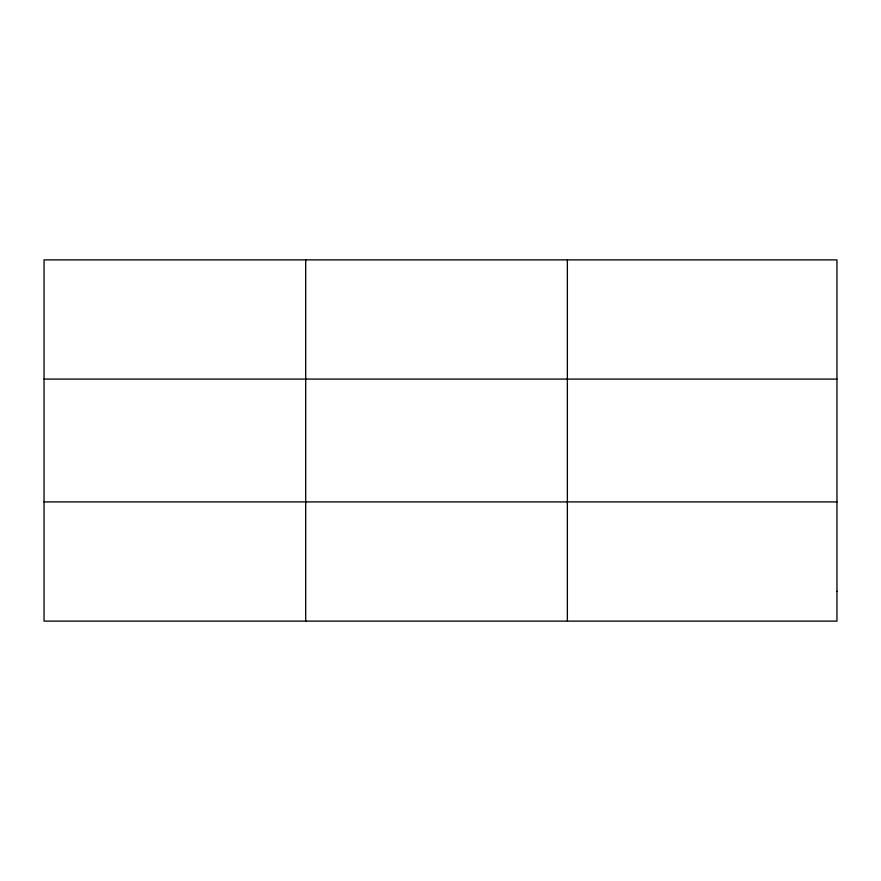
<?xml version="1.0" encoding="UTF-8"?>
<svg xmlns="http://www.w3.org/2000/svg" width="881" height="881" viewBox="0 0 881 881"><rect width="100%" height="100%" fill="white"/><g stroke="black" fill="none" stroke-linecap="round" stroke-linejoin="round"><path stroke-width="1.32" d="M305.707 621.116L305.707 259.884M567.364 621.116L567.364 259.884M44.05 379.094L836.95 379.094M44.05 501.906L836.95 501.906M836.95 591.316L836.95 621.116L44.05 621.116L44.05 259.884L836.95 259.884L836.95 591.316"/></g></svg>
